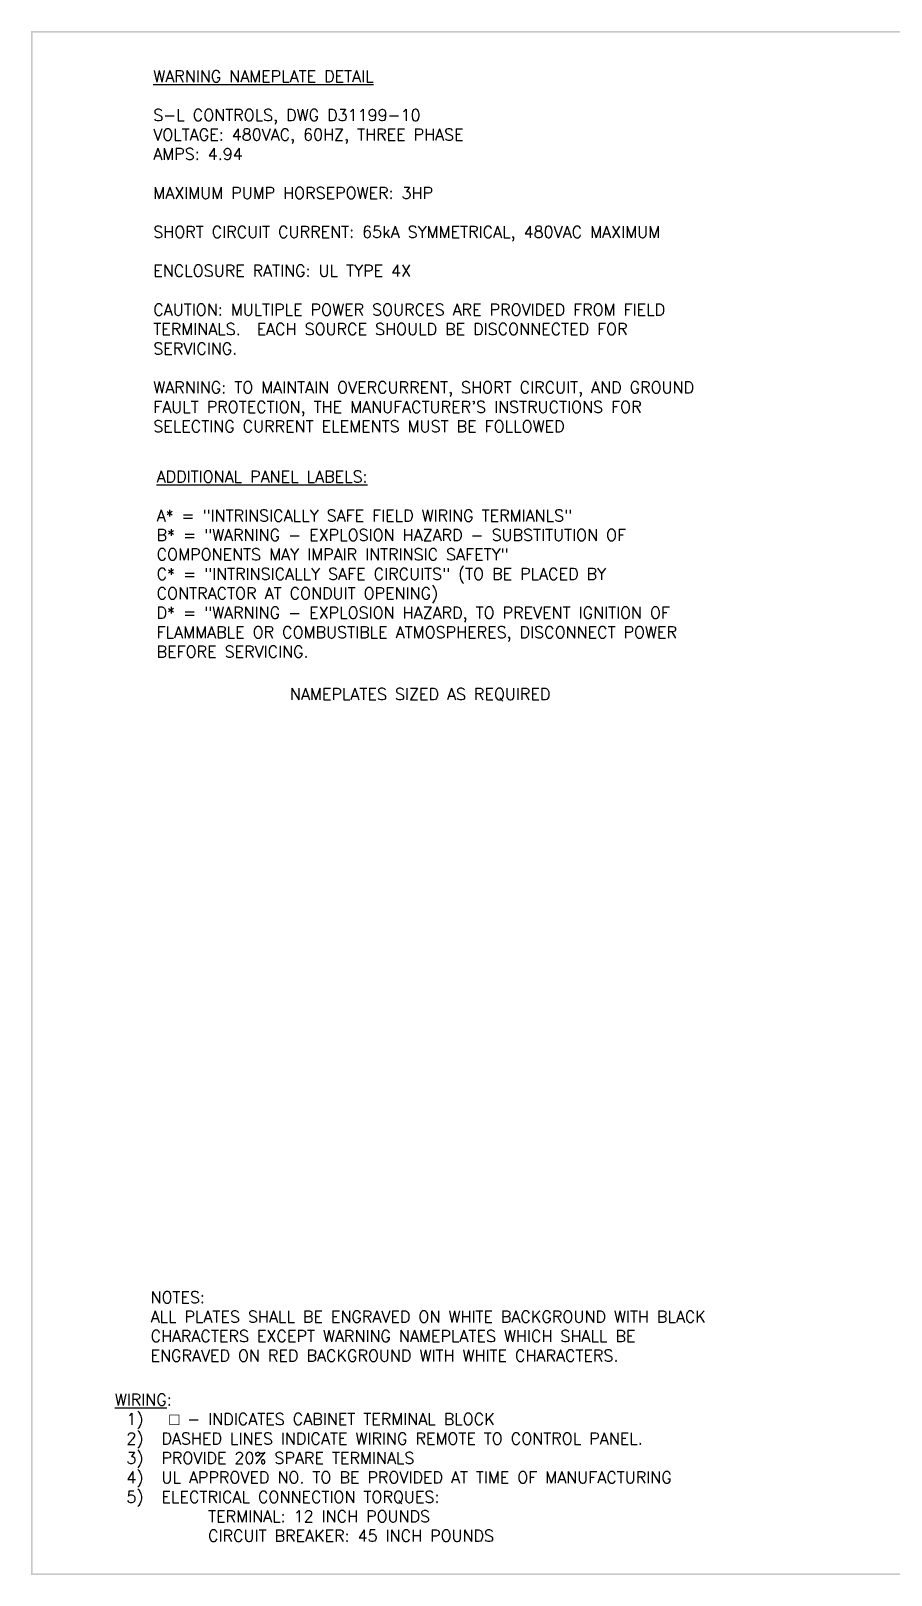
# Model space of a CAD drawing. Header units: inches. Extents: x 0 to 99.3, y 0 to 66.2.
# Drawn here: x 0 to 36.9, y 0 to 66.2 of the extents above; entities that cross this region are included whole.
import ezdxf
from ezdxf.enums import TextEntityAlignment as Align

# ---------------------------------------------------------------- set-up
doc = ezdxf.new("R2010")
doc.units = ezdxf.units.IN
doc.header["$LTSCALE"] = 0.5
doc.header["$MEASUREMENT"] = 0
doc.layers.add('PSYMS', color=7, linetype='Continuous')
doc.styles.get("Standard").update_dxf_attribs({"font": 'romans.shx'})

# ---------------------------------------------------------------- blocks, each defined once
blk = doc.blocks.new('S&L Title Block V2')
at = {"color": 2}
for points in [[(0, 22.587), (0.025, 22.562), (33.9, 22.587), (33.875, 22.562)], [(0, 0), (0.025, 0.025), (0, 22.587), (0.025, 22.562)], [(33.888, 0), (33.888, 0.025), (0, 0), (0.025, 0.025)]]:
    blk.add_trace(points, dxfattribs=at)
for tag, height, p in [('TITLE#1', 0.15, (31.11, 1.739)), ('TITLE#2', 0.1, (31.129, 1.58))]:
    blk.add_attdef(tag, text='', height=height).set_placement(p, align=Align.CENTER)
for tag, p, height in [('DRAWNBY', (28.968, 0.735), 0.1), ('SCALE', (30.644, 0.731), 0.1), ('CHKBY', (28.975, 0.429), 0.1), ('DATE', (30.653, 0.449), 0.1), ('SH#', (32.993, 0.197), 0.125)]:
    blk.add_attdef(tag, p, '', height=height)
blk.add_attdef('JOB#', text='', height=0.125).set_placement((32.83, 0.195), align=Align.RIGHT)
at = {"flags": 9}
blk.add_attdef('WD_TB', (0, 0), '', height=0.1, dxfattribs=at)

msp = doc.modelspace()

# ---------------------------------------------------------------- block references
at = {"xscale": 2.929396860719451, "yscale": 2.929396860719451, "zscale": 2.929396860719451}
msp.add_blockref('S&L Title Block V2', (0, 0), dxfattribs=at)

# ---------------------------------------------------------------- texts
at = {"char_height": 0.5, "attachment_point": 1}
for s, insert, width in [("{\\LWARNING NAMEPLATE DETAIL\\P\\P\\pxt25;}S-L CONTROLS, DWG D31199-10\\P\\ptz;VOLTAGE: 480VAC, 60HZ, THREE PHASE\\PAMPS: 4.94\\P\\PMAXIMUM PUMP HORSEPOWER: 3HP\\P\\PSHORT CIRCUIT CURRENT: 65kA SYMMETRICAL, 480VAC MAXIMUM\\P\\PENCLOSURE RATING: UL TYPE 4X\\P\\PCAUTION: MULTIPLE POWER SOURCES ARE PROVIDED FROM FIELD TERMINALS.  EACH SOURCE SHOULD BE DISCONNECTED FOR SERVICING.\\P\\PWARNING: TO MAINTAIN OVERCURRENT, SHORT CIRCUIT, AND GROUND FAULT PROTECTION, THE MANUFACTURER'S INSTRUCTIONS FOR SELECTING CURRENT ELEMENTS MUST BE FOLLOWED", (5.2445, 64.4745), 25.545686), ('\\A1;NOTES:\\PALL PLATES SHALL BE ENGRAVED ON WHITE BACKGROUND WITH BLACK CHARACTERS EXCEPT WARNING NAMEPLATES WHICH SHALL BE ENGRAVED ON RED BACKGROUND WITH WHITE CHARACTERS.', (5.129, 12.1593), 26.067825), ('\\A1;{\\LWIRING}:\\P\\pxi-3,l4,t4;{\\A0;1)^I \\fArial|b0|i0|c0|p34;□\\Fromans|c0; - INDICATES CABINET TERMINAL BLOCK\\P}2)^IDASHED LINES INDICATE WIRING REMOTE TO CONTROL PANEL.\\P3)^IPROVIDE 20% SPARE TERMINALS\\P4)^IUL APPROVED NO. TO BE PROVIDED AT TIME OF MANUFACTURING\\P5)^IELECTRICAL CONNECTION TORQUES:\\P\\pi0,l0,tz;^I^ITERMINAL: 12 INCH POUNDS\\P^I^ICIRCUIT BREAKER: 45 INCH POUNDS', (3.5975, 7.7689), 31.97953)]:
    msp.add_mtext(s, dxfattribs=dict(at, insert=insert, width=width))
at = {"insert": (5.3925, 47.3195), "char_height": 0.5, "attachment_point": 1}
msp.add_mtext_dynamic_manual_height_columns('{\\LADDITIONAL PANEL LABELS:\\P}\\PA* = "INTRINSICALLY SAFE FIELD WIRING TERMIANLS"\\PB* = "WARNING - EXPLOSION HAZARD - SUBSTITUTION OF COMPONENTS MAY IMPAIR INTRINSIC SAFETY"\\PC* = "INTRINSICALLY SAFE CIRCUITS" (TO BE PLACED BY CONTRACTOR AT CONDUIT OPENING)\\PD* = "WARNING - EXPLOSION HAZARD, TO PREVENT IGNITION OF FLAMMABLE OR COMBUSTIBLE ATMOSPHERES, DISCONNECT POWER BEFORE SERVICING.', width=25.311298, gutter_width=0.5, heights=[19.3524], dxfattribs=at)
at = {"layer": 'PSYMS', "insert": (11.1073, 38.0011), "char_height": 0.5, "attachment_point": 1}
msp.add_mtext_dynamic_manual_height_columns('NAMEPLATES SIZED AS REQUIRED', width=25.275927, gutter_width=5, heights=[0], dxfattribs=at)

doc.saveas('drawing.dxf')
